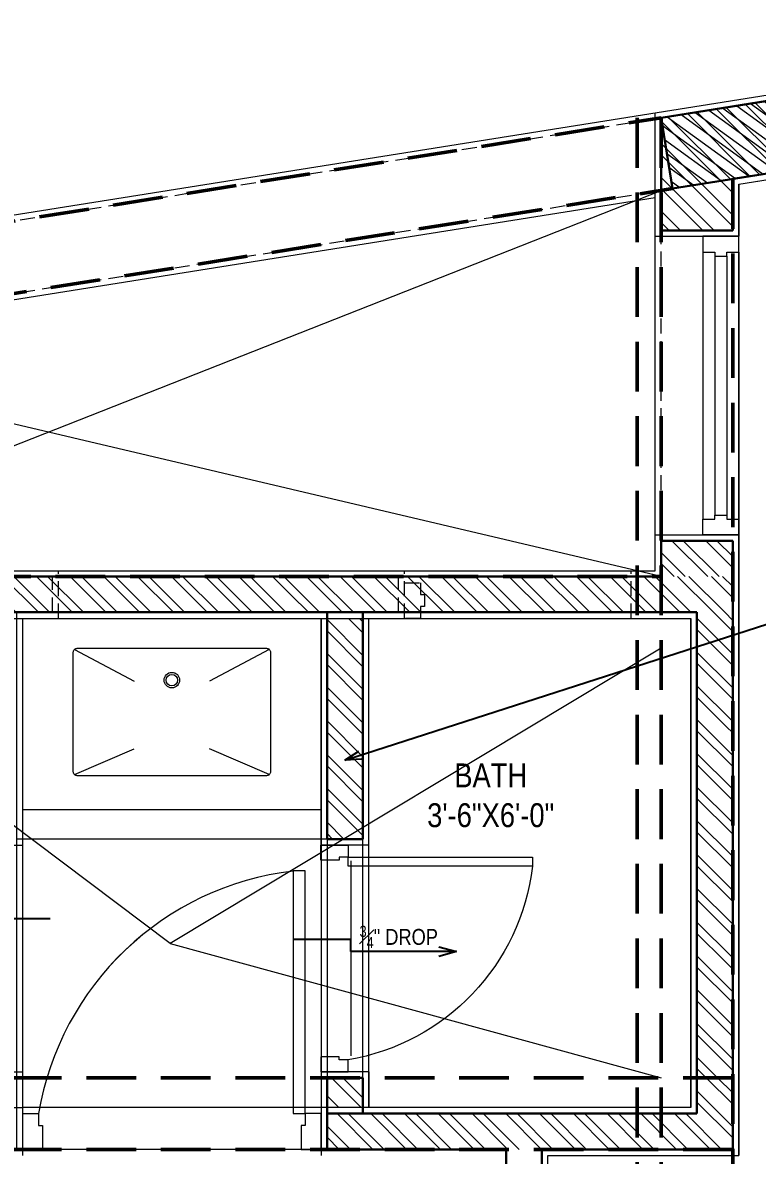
# Model space of a CAD drawing. Header units: inches. Extents: x -190799 to -189704, y -49100 to -46985.
# Drawn here: x -190192.4 to -190100, y -47199.1 to -47056.8 of the extents above; entities that cross this region are included whole.
import ezdxf

# ---------------------------------------------------------------- set-up
doc = ezdxf.new("R2010")
doc.units = ezdxf.units.IN
doc.header["$LTSCALE"] = 25
doc.header["$MEASUREMENT"] = 0
doc.linetypes.add('DASHED2', pattern=[0.375, 0.25, -0.125])
doc.layers.get('0').update_dxf_attribs({"lineweight": 0})
for name, color, linetype, lineweight in [('COLUMN', 1, 'Continuous', 30), ('COLUMNHATCH', 8, 'Continuous', 0), ('cross', 1, 'Continuous', 13), ('CWS', 180, 'Continuous', 18), ('ELE', 7, 'Continuous', 15), ('elevation', 6, 'Continuous', 9), ('format', 7, 'Continuous', 25), ('hidden', 7, 'DASHED2', 5), ('LVL. TEXT', 22, 'Continuous', 5), ('PLASTER LINE', 1, 'Continuous', 5), ('PP-BEAM', 104, 'DASHED2', 50), ('PP-ROOM 17', 3, 'Continuous', 13), ('PP-TOILET 2', 3, 'Continuous', 13), ('PP-TOILET 3', 3, 'Continuous', 13), ('PP-TOILET 7', 3, 'Continuous', 13), ('PP-WALL', 7, 'Continuous', 30), ('SANITARY', 212, 'Continuous', 5), ('sechatch', 8, 'Continuous', 0), ('TEXT', 7, 'Continuous', 13), ('WIN', 22, 'Continuous', 0)]:
    doc.layers.add(name, color=color, linetype=linetype, lineweight=lineweight)
doc.styles.add('RAJ', font='Arial Narrow.ttf')
doc.styles.get("Standard").update_dxf_attribs({"font": 'Arial Narrow.ttf'})
doc.styles.add('WORKING', font='Arial Narrow.ttf', dxfattribs={"height": 4})
doc.dimstyles.new('WORKING', dxfattribs={"dimtxt": 3.5, "dimasz": 1.5, "dimexe": 0.75, "dimexo": 1.5, "dimgap": 0.25, "dimtad": 1, "dimdec": 3, "dimzin": 3, "dimdsep": 46, "dimlunit": 4, "dimtxsty": 'Standard', "dimblk1": 'ARCHTICK', "dimblk2": 'ARCHTICK', "dimsah": 1, "dimcen": 0.09375, "dimdle": 0.75, "dimclrd": 256, "dimclre": 256, "dimclrt": 256, "dimadec": 0, "dimazin": 0, "dimtfac": 1, "dimtdec": 3, "dimtofl": 0, "dimtmove": 1, "dimatfit": 3, "dimldrblk": 'OPEN30', "dimfxl": 1, "dimtolj": 1, "dimtzin": 0, "dimlwe": -1, "dimarcsym": 0})
doc.dimstyles.new('WORKING DIM', dxfattribs={"dimtxt": 4, "dimasz": 2.25, "dimexe": 1, "dimexo": 1, "dimgap": 0.5, "dimtad": 1, "dimzin": 3, "dimdsep": 46, "dimlunit": 4, "dimtxsty": 'RAJ', "dimblk1": 'ARCHTICK', "dimblk2": 'ARCHTICK', "dimsah": 1, "dimcen": 0.09375, "dimdle": 1, "dimclrd": 256, "dimclre": 256, "dimclrt": 256, "dimadec": 0, "dimazin": 0, "dimtfac": 0.75, "dimtofl": 0, "dimtmove": 1, "dimatfit": 3, "dimldrblk": 'OPEN30', "dimfxl": 1, "dimtolj": 1, "dimtzin": 0, "dimarcsym": 0})
pattern_1 = [(315, (141.9624, -5979.543), (2.121320344, 2.121320344), []), (315, (141.9624, -5980.957), (2.121320344, 2.121320344), [])]
pattern_2 = [(315, (141.9624, -2979.543), (2.121320344, 2.121320344), []), (315, (141.9624, -2980.957), (2.121320344, 2.121320344), [])]

# ---------------------------------------------------------------- blocks, each defined once
blk = doc.blocks.new('_ArchTick')
at = {"color": 0, "linetype": 'ByBlock', "const_width": 0.15}
blk.add_lwpolyline([(-0.5, -0.5), (0.5, 0.5)], dxfattribs=at)
blk = doc.blocks.new('_Open30')
at = {"color": 0, "linetype": 'ByBlock', "lineweight": -2}
for p, q in [((-1, 0.268), (0, 0)), ((0, 0), (-1, -0.268)), ((0, 0), (-1, 0))]:
    blk.add_line(p, q, dxfattribs=at)
blk = doc.blocks.new('door')
at = {"layer": 'WIN'}
for points in [[(-188890.45, -47194.62), (-188890.45, -47164.12), (-188891.95, -47164.12), (-188891.95, -47194.62)], [(-188925.95, -47194.62), (-188923.95, -47194.62), (-188923.95, -47196.12), (-188923.45, -47196.12), (-188923.45, -47199.12), (-188923.95, -47199.12), (-188923.95, -47199.12), (-188925.95, -47199.12)], [(-188888.45, -47194.62), (-188890.45, -47194.62), (-188890.45, -47196.12), (-188890.95, -47196.12), (-188890.95, -47199.12), (-188890.45, -47199.12), (-188890.45, -47199.12), (-188888.45, -47199.12)]]:
    blk.add_lwpolyline(points, close=True, dxfattribs=at)
blk.add_arc((-188887.65, -47200.7), 36.81, 96.7084, 170.4863, dxfattribs=at)
blk = doc.blocks.new('wb.')
at = {"layer": 'SANITARY', "ltscale": 30}
for p, q in [((-188919.44, -47135.54, -3021.38), (-188911.93, -47139.53, -3021.38)), ((-188894.96, -47135.54, -3021.38), (-188902.47, -47139.53, -3021.38)), ((-188919.44, -47151.25, -3021.38), (-188911.93, -47148.02, -3021.38)), ((-188894.96, -47151.25, -3021.38), (-188902.47, -47148.02, -3021.38))]:
    blk.add_line(p, q, dxfattribs=at)
blk.add_lwpolyline([(-188895.31, -47151.4), (-188919.09, -47151.4, -0.414214), (-188919.59, -47150.9), (-188919.59, -47135.89, -0.414214), (-188919.09, -47135.39), (-188895.31, -47135.39, -0.414214), (-188894.81, -47135.89), (-188894.81, -47150.9, -0.414214)], format="xyb", close=True, dxfattribs=at)
for radius in [0.971, 0.721]:
    blk.add_circle((-188907.2, -47139.39), radius, dxfattribs=at)
blk = doc.blocks.new('W2')
at = {"layer": 'WIN'}
for p, q in [((-190106.86, -47085.59), (-190106.86, -47119.15)), ((-190105.36, -47086.09), (-190105.36, -47118.65)), ((-190103.86, -47086.09), (-190103.86, -47118.65)), ((-190102.36, -47085.59), (-190102.36, -47119.15))]:
    blk.add_line(p, q, dxfattribs=at)
for points in [[(-190102.36, -47083.59), (-190106.86, -47083.59), (-190106.86, -47085.59), (-190105.36, -47085.59), (-190105.36, -47086.09), (-190103.86, -47086.09), (-190103.86, -47085.59), (-190102.36, -47085.59)], [(-190102.36, -47121.15), (-190106.86, -47121.15), (-190106.86, -47119.15), (-190105.36, -47119.15), (-190105.36, -47118.65), (-190103.86, -47118.65), (-190103.86, -47119.15), (-190102.36, -47119.15)]]:
    blk.add_lwpolyline(points, close=True, dxfattribs=at)

msp = doc.modelspace()

# ---------------------------------------------------------------- hatches: boundary and pattern name
at = {"layer": 'COLUMNHATCH', "ltscale": 5}
h = msp.add_hatch(dxfattribs=at)
h.set_pattern_fill('ANSI31', color=256, scale=10, angle=99.050055, style=0)
h.set_pattern_definition([(144.0500546, (141.9624, -2979.5429), (-0.73384782, -1.011912732), [])])
h.paths.add_polyline_path([(-190112.1104, -47068.723), (-190094.3345, -47065.8917), (-190092.9188, -47074.7796), (-190110.6948, -47077.611)])
at = {"layer": 'sechatch', "ltscale": 30}
h = msp.add_hatch(dxfattribs=at)
h.set_pattern_fill('ANSI32,_O', color=256, scale=8, angle=270)
h.set_pattern_definition(pattern_2)
h.paths.add_polyline_path([(-190112.1104, -47068.723), (-190110.6948, -47077.611), (-190092.9188, -47074.7796), (-189981.6104, -47057.0504), (-189981.6104, -47065.937), (-189972.6104, -47065.937), (-189972.6104, -47047.937), (-189981.6104, -47047.937), (-190094.3345, -47065.8917)])
h = msp.add_hatch(dxfattribs=at)
h.set_pattern_fill('ANSI32,_O', color=256, scale=8, angle=270)
h.set_pattern_definition(pattern_2)
h.paths.add_polyline_path([(-190103.1104, -47076.403), (-190110.6948, -47077.611), (-190112.1104, -47068.723), (-190112.1104, -47082.8675), (-190103.1104, -47082.8675)])
h = msp.add_hatch(dxfattribs=at)
h.set_pattern_fill('ANSI32', color=256, scale=8, angle=270)
h.set_pattern_definition(pattern_1)
h.paths.add_polyline_path([(-190103.1104, -47121.8675), (-190112.1104, -47121.8675), (-190112.1104, -47126.3675), (-190103.1104, -47126.3675)])
h = msp.add_hatch(dxfattribs=at)
h.set_pattern_fill('ANSI32,_O', color=256, scale=8, angle=270)
h.set_pattern_definition(pattern_2)
h.paths.add_polyline_path([(-190158.6104, -47126.3675), (-190244.1104, -47126.3675), (-190244.1104, -47130.8675), (-190158.6104, -47130.8675)])
h = msp.add_hatch(dxfattribs=at)
h.set_pattern_fill('ANSI32,_O', color=256, scale=8, angle=270)
h.set_pattern_definition(pattern_2)
h.paths.add_polyline_path([(-190103.1104, -47126.3675), (-190158.6104, -47126.3675), (-190158.6104, -47130.8675), (-190103.1104, -47130.8675)])
h = msp.add_hatch(dxfattribs=at)
h.set_pattern_fill('ANSI32,_O', color=6, scale=8, angle=270)
h.set_pattern_definition(pattern_2)
h.paths.add_polyline_path([(-190149.6104, -47131.6494), (-190154.1104, -47131.6494), (-190154.1104, -47159.3675), (-190149.6104, -47159.3675)])
h = msp.add_hatch(dxfattribs=at)
h.set_pattern_fill('ANSI32,_O', color=256, scale=8, angle=270)
h.set_pattern_definition(pattern_2)
h.paths.add_polyline_path([(-190103.1104, -47130.8675), (-190107.6104, -47130.8675), (-190107.6104, -47145.203), (-190103.1104, -47145.203)])
h = msp.add_hatch(dxfattribs=at)
h.set_pattern_fill('ANSI32,_O', color=256, scale=8, angle=270)
h.set_pattern_definition(pattern_2)
h.paths.add_polyline_path([(-190103.1104, -47145.203), (-190107.6104, -47145.203), (-190107.6104, -47174.7564), (-190103.1104, -47174.7564)])
h = msp.add_hatch(dxfattribs=at)
h.set_pattern_fill('ANSI32,_O', color=256, scale=8, angle=270)
h.set_pattern_definition(pattern_2)
h.paths.add_polyline_path([(-190107.6104, -47174.7564), (-190107.6104, -47189.3675), (-190103.1104, -47189.3675), (-190103.1104, -47174.7564)])
h = msp.add_hatch(dxfattribs=at)
h.set_pattern_fill('ANSI32,_O', color=256, scale=8, angle=270)
h.set_pattern_definition(pattern_2)
h.paths.add_polyline_path([(-190107.6104, -47193.8675), (-190154.1104, -47193.8675), (-190154.1104, -47198.3675), (-190103.1104, -47198.3675), (-190103.1104, -47189.3675), (-190107.6104, -47189.3675)])
h = msp.add_hatch(dxfattribs=at)
h.set_pattern_fill('ANSI32,_O', color=6, scale=8, angle=270)
h.set_pattern_definition(pattern_1)
h.paths.add_polyline_path([(-190154.1104, -47193.1175), (-190149.6104, -47193.1175), (-190149.6104, -47189.3675), (-190154.1104, -47189.3675)])

# ---------------------------------------------------------------- linework, layer by layer
at = {"layer": 'COLUMN'}
msp.add_lwpolyline([(-190112.1104, -47068.723), (-190094.3345, -47065.8917), (-190092.9188, -47074.7796), (-190110.6948, -47077.611)], close=True, dxfattribs=at)
at = {"layer": 'cross'}
for p, q in [((-190235.1104, -47126.3675), (-190112.1104, -47077.8365)), ((-190112.1104, -47126.3675, -40.966), (-190235.1104, -47097.4279))]:
    msp.add_line(p, q, dxfattribs=at)
for points in [[(-190112.1093, -47135.3675), (-190173.8315, -47172.4833), (-190235.1104, -47126.3675)], [(-190173.8315, -47172.4833), (-190112.1098, -47189.3675)]]:
    msp.add_lwpolyline(points, dxfattribs=at)
at = {"layer": 'ELE', "ltscale": 10}
msp.add_line((-190151.1104, -47162.1175), (-190151.1104, -47186.6175), dxfattribs=at)
at = {"layer": 'elevation'}
for p, q in [((-190234.3604, -47087.4356, 18.9371), (-189971.8604, -47045.6245, 18.9371)), ((-190234.3604, -47098.0679, 18.9371), (-190112.8604, -47078.7154, 18.9371)), ((-190112.8604, -47121.1494), (-190112.8604, -47083.5855))]:
    msp.add_line(p, q, dxfattribs=at)
at = {"layer": 'hidden', "ltscale": 0.3}
for p, q in [((-190234.3604, -47088.195, 18.9371), (-190112.8604, -47068.8425, 18.9371)), ((-190234.3604, -47097.3085, 18.9371), (-190112.8604, -47077.9559, 18.9371)), ((-190112.1104, -47121.1494), (-190112.1104, -47083.5855)), ((-190187.8604, -47131.6494), (-190187.8604, -47125.6494)), ((-190187.8604, -47125.6494), (-190159.3604, -47125.6494)), ((-190144.3604, -47131.6494), (-190144.3604, -47125.6494)), ((-190115.8592, -47131.6494, 12.3088), (-190115.8592, -47125.6494, 12.3088)), ((-190188.6104, -47130.8675), (-190188.6104, -47126.3675)), ((-190187.8604, -47126.3994), (-190159.3604, -47126.3994)), ((-190145.1104, -47130.8675), (-190145.1104, -47126.3675)), ((-190115.1092, -47130.8674, 12.3088), (-190115.1092, -47126.3674, 12.3088))]:
    msp.add_line(p, q, dxfattribs=at)
msp.add_lwpolyline([(-190144.3604, -47131.6494), (-190144.3604, -47127.1494), (-190142.3604, -47127.1494), (-190142.3604, -47128.6494), (-190141.8604, -47128.6494), (-190141.8604, -47130.1494), (-190142.3604, -47130.1494), (-190142.3604, -47131.6494)], close=True, dxfattribs=at)
at = {"layer": 'PLASTER LINE', "ltscale": 30}
for p, q in [((-190102.3604, -47077.0429, 18.9371), (-189982.3604, -47057.9293, 18.9371)), ((-190112.8604, -47083.5855), (-190112.8604, -47068.083)), ((-190102.3604, -47077.0429), (-190102.3604, -47083.5855)), ((-190112.8604, -47083.5855), (-190102.3604, -47083.5855)), ((-190112.8604, -47125.6494), (-190112.8604, -47121.1494)), ((-190112.8604, -47121.1494), (-190102.3604, -47121.1494)), ((-190102.3604, -47121.1494), (-190102.3604, -47199.1175)), ((-190234.3604, -47125.6494), (-190112.8604, -47125.6494)), ((-190238.8604, -47131.6494), (-190108.3604, -47131.6494)), ((-190192.3604, -47160.1175), (-190192.3604, -47131.6494)), ((-190154.8604, -47160.1175), (-190154.8604, -47131.6494)), ((-190148.8604, -47160.1175), (-190148.8604, -47131.6494)), ((-190108.3604, -47193.1175), (-190108.3604, -47131.6494)), ((-190198.3604, -47160.1175), (-190192.3604, -47160.1175)), ((-190148.8604, -47160.1175), (-190154.8604, -47160.1175)), ((-190198.3604, -47188.6175), (-190192.3604, -47188.6175)), ((-190192.3604, -47199.1175), (-190192.3604, -47188.6175)), ((-190154.8604, -47188.6175), (-190154.8604, -47199.1175)), ((-190148.8604, -47188.6175), (-190154.8604, -47188.6175)), ((-190148.8604, -47188.6175), (-190148.8604, -47193.1175)), ((-190238.8604, -47193.1175), (-190192.3604, -47193.1175)), ((-190108.3604, -47193.1175), (-190154.8604, -47193.1175))]:
    msp.add_line(p, q, dxfattribs=at)
at = {"layer": 'PP-BEAM'}
for p, q in [((-190236.5261, -47088.54), (-190112.1104, -47068.723)), ((-190115.1085, -47068.7348, 18.9371), (-190115.1104, -47243.3674)), ((-190112.1085, -47068.7348, 18.9371), (-190112.1104, -47243.3675)), ((-190103.1104, -47076.403), (-190103.1104, -47243.3675)), ((-190235.1104, -47097.4279), (-190110.6948, -47077.611)), ((-190235.1104, -47126.3675), (-190112.1092, -47126.3675)), ((-190103.1104, -47189.3675), (-190326.6104, -47189.3675)), ((-190103.1104, -47198.3675), (-190326.6104, -47198.3675))]:
    msp.add_line(p, q, dxfattribs=at)
at = {"layer": 'PP-TOILET 2', "ltscale": 30}
for points in [[(-190193.1104, -47130.8675), (-190154.1104, -47130.8675), (-190154.1104, -47159.3675), (-190193.1104, -47159.3675)], [(-190193.1104, -47130.8675), (-190154.1104, -47130.8675), (-190154.1104, -47198.3675), (-190193.1104, -47198.3675)]]:
    msp.add_lwpolyline(points, close=True, dxfattribs=at)
at = {"layer": 'PP-TOILET 3', "ltscale": 30}
msp.add_lwpolyline([(-190149.6104, -47130.8675), (-190107.6104, -47130.8675), (-190107.6104, -47193.8675), (-190149.6104, -47193.8675)], close=True, dxfattribs=at)
msp.add_lwpolyline([(-190149.6104, -47130.8675), (-190107.6104, -47130.8675), (-190107.6104, -47193.8675), (-190149.6104, -47193.8675)], close=True, dxfattribs=at)
at = {"layer": 'PP-TOILET 7', "color": 3, "ltscale": 30}
for points in [[(-190102.3604, -47077.0429), (-189982.3604, -47057.9293), (-189982.3604, -47242.6175), (-190126.3604, -47242.6175), (-190126.3604, -47199.1175), (-190102.3604, -47199.1175), (-190102.3604, -47077.0429)], [(-190192.3604, -47131.6494), (-190154.8604, -47131.6494), (-190154.8604, -47193.1175), (-190192.3604, -47193.1175), (-190192.3604, -47131.6494)], [(-190148.8604, -47131.6494), (-190108.3604, -47131.6494), (-190108.3604, -47193.1175), (-190148.8604, -47193.1175), (-190148.8604, -47131.6494)]]:
    msp.add_lwpolyline(points, dxfattribs=at)
at = {"layer": 'PP-WALL', "ltscale": 10}
for p, q in [((-190112.1104, -47068.723, 18.9371), (-189972.6104, -47046.5034, 18.9371)), ((-190103.1104, -47076.403, 18.9371), (-189981.6104, -47057.0504, 18.9371)), ((-190112.1104, -47068.723), (-190112.1104, -47082.8675)), ((-190103.1104, -47076.403), (-190103.1104, -47082.8675)), ((-190112.1104, -47082.8675, -40.966), (-190103.1104, -47082.8675, 40.966)), ((-190112.1104, -47121.8675), (-190112.1104, -47126.3675)), ((-190112.1104, -47121.8675, -40.966), (-190103.1104, -47121.8675, 40.966)), ((-190103.1104, -47121.8675), (-190103.1104, -47198.3675)), ((-190235.1104, -47126.3675, -1160.7034), (-190112.1104, -47126.3675, -40.966)), ((-190239.6104, -47130.8675), (-190107.6104, -47130.8675)), ((-190154.1104, -47159.3675), (-190154.1104, -47130.8675)), ((-190149.6104, -47159.3675), (-190149.6104, -47130.8675)), ((-190107.6104, -47130.8675), (-190107.6104, -47193.8675)), ((-190154.1104, -47159.3675), (-190149.6104, -47159.3675)), ((-190154.1104, -47189.3675), (-190154.1104, -47198.3675)), ((-190154.1104, -47189.3675), (-190149.6104, -47189.3675)), ((-190149.6104, -47189.3675), (-190149.6104, -47193.8675)), ((-190154.1104, -47193.8675), (-190107.6104, -47193.8675)), ((-190154.1104, -47198.3675), (-190131.6104, -47198.3675)), ((-190131.6104, -47202.8675), (-190131.6104, -47198.3675)), ((-190127.1104, -47198.3675), (-190103.1104, -47198.3675)), ((-190127.1104, -47202.8675), (-190127.1104, -47198.3675))]:
    msp.add_line(p, q, dxfattribs=at)
at = {"layer": 'SANITARY', "ltscale": 30}
msp.add_line((-190192.3604, -47155.6494), (-190154.8604, -47155.6494), dxfattribs=at)
msp.add_line((-190192.3604, -47155.6494), (-190154.8604, -47155.6494), dxfattribs=at)

# ---------------------------------------------------------------- block references
at = {"layer": 'CWS', "ltscale": 30}
for name, p in [('wb.', (-1266.4113, 0)), ('wb.', (-1266.4113, 0)), ('door', (-1266.4113, 0.7571)), ('door', (-1266.4113, 0.75))]:
    msp.add_blockref(name, p, dxfattribs=at)
at = {"layer": 'CWS', "ltscale": 30, "xscale": -0.7600000000471172, "yscale": 0.7600000000471172, "zscale": 0.7600000000471172, "rotation": 270}
msp.add_blockref('door', (-154283.5499, 96395.0906), dxfattribs=at)
at = {"layer": 'PP-ROOM 17', "color": 3, "ltscale": 30}
msp.add_blockref('W2', (0, 0), dxfattribs=at)

# ---------------------------------------------------------------- texts
at = {"layer": 'LVL. TEXT', "ltscale": 30, "insert": (-190145.0929, -47171.6633), "char_height": 2, "width": 90.68888, "attachment_point": 5, "style": 'WORKING'}
msp.add_mtext('\\A1;{\\H0.7x;\\S3#4;}"{\\H1.0003x; DROP}', dxfattribs=at)
at = {"layer": 'TEXT', "ltscale": 30, "insert": (-190133.5307, -47153.8873), "char_height": 3, "width": 67.682604, "attachment_point": 5, "style": 'RAJ'}
msp.add_mtext('BATH\\P3\'-6"X6\'-0"', dxfattribs=at)

# ---------------------------------------------------------------- leaders
at = {"layer": 'format'}
msp.add_leader([(-190151.8616, -47149.4318), (-190097.5433, -47131.9404), (-190062.5681, -47131.9404)], dimstyle='WORKING', override={"dimtxt": 4, "dimasz": 2, "dimgap": 0.25, "dimtad": 0}, dxfattribs=at)
at = {"layer": 'LVL. TEXT', "ltscale": 30}
for points in [[(-190209.4029, -47170.8769), (-190196.1104, -47170.8769), (-190196.1104, -47169.3473), (-190188.9179, -47169.3473)], [(-190137.818, -47173.512), (-190151.1104, -47173.512), (-190151.1104, -47171.9824), (-190158.303, -47171.9824)]]:
    msp.add_leader(points, dimstyle='WORKING DIM', override={"dimtad": 0}, dxfattribs=at)

doc.saveas('drawing.dxf')
